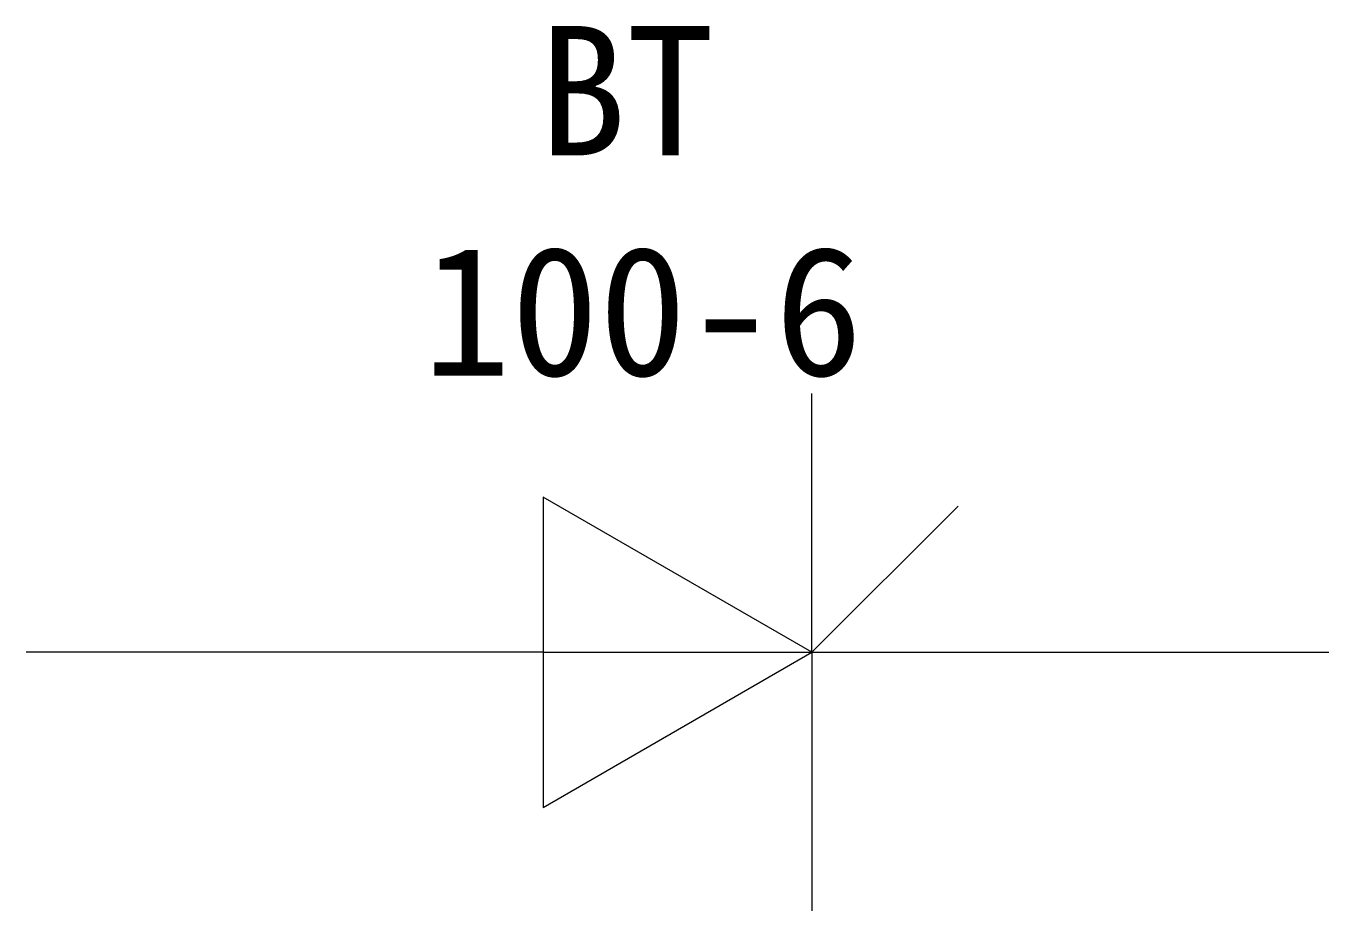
# Model space of a CAD drawing. Header units: millimetres. Extents: x 0 to 25.2, y -5 to 12.1.
import ezdxf

# ---------------------------------------------------------------- set-up
doc = ezdxf.new("R2010")
doc.units = ezdxf.units.MM
doc.styles.get("Standard").update_dxf_attribs({"font": ''})
doc.styles.get('Standard').set_extended_font_data('SimSun')

msp = doc.modelspace()

# ---------------------------------------------------------------- linework, layer by layer
for p, q in [((15.196, 0), (15.196, 5)), ((15.196, 0), (18.025, 2.828)), ((10, 0), (0, 0)), ((10, 0), (15.196, 0)), ((15.196, 0), (15.196, -5)), ((15.196, 0), (25.196, 0))]:
    msp.add_line(p, q)
msp.add_lwpolyline([(10, 3), (10, -3), (15.196, 0)], close=True)

# ---------------------------------------------------------------- texts
for tag, p, s in [('BT', (9.909, 9.607), 'BT1'), ('100-6', (7.675, 5.349), '100-6')]:
    msp.add_attdef(tag, p, s, height=2.5)

doc.saveas('drawing.dxf')
